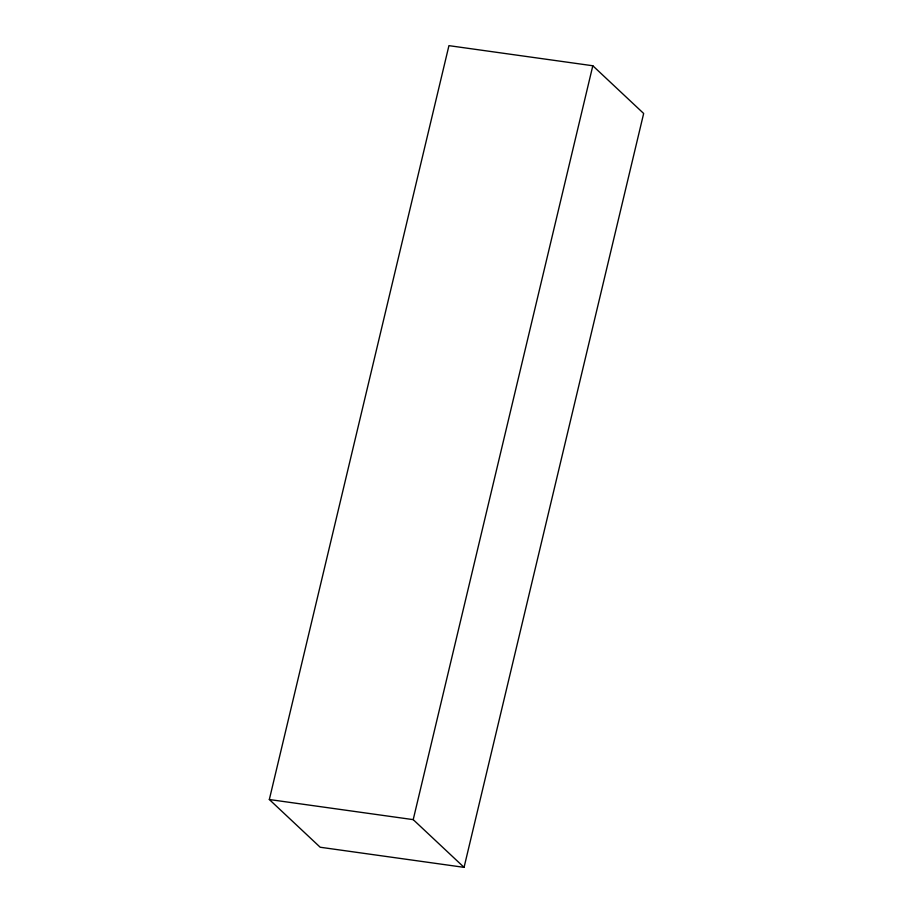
<?xml version="1.0" encoding="UTF-8"?>
<svg xmlns="http://www.w3.org/2000/svg" width="913" height="913" viewBox="0 0 913 913"><rect width="100%" height="100%" fill="white"/><g stroke="black" fill="none" stroke-linecap="round" stroke-linejoin="round"><path stroke-width="1.37" d="M269.335 799.526L448.934 45.65L592.811 65.759L643.665 113.474L464.066 867.35L320.189 847.241L269.335 799.526L413.212 819.634L464.066 867.35M413.212 819.634L592.811 65.759"/></g></svg>
